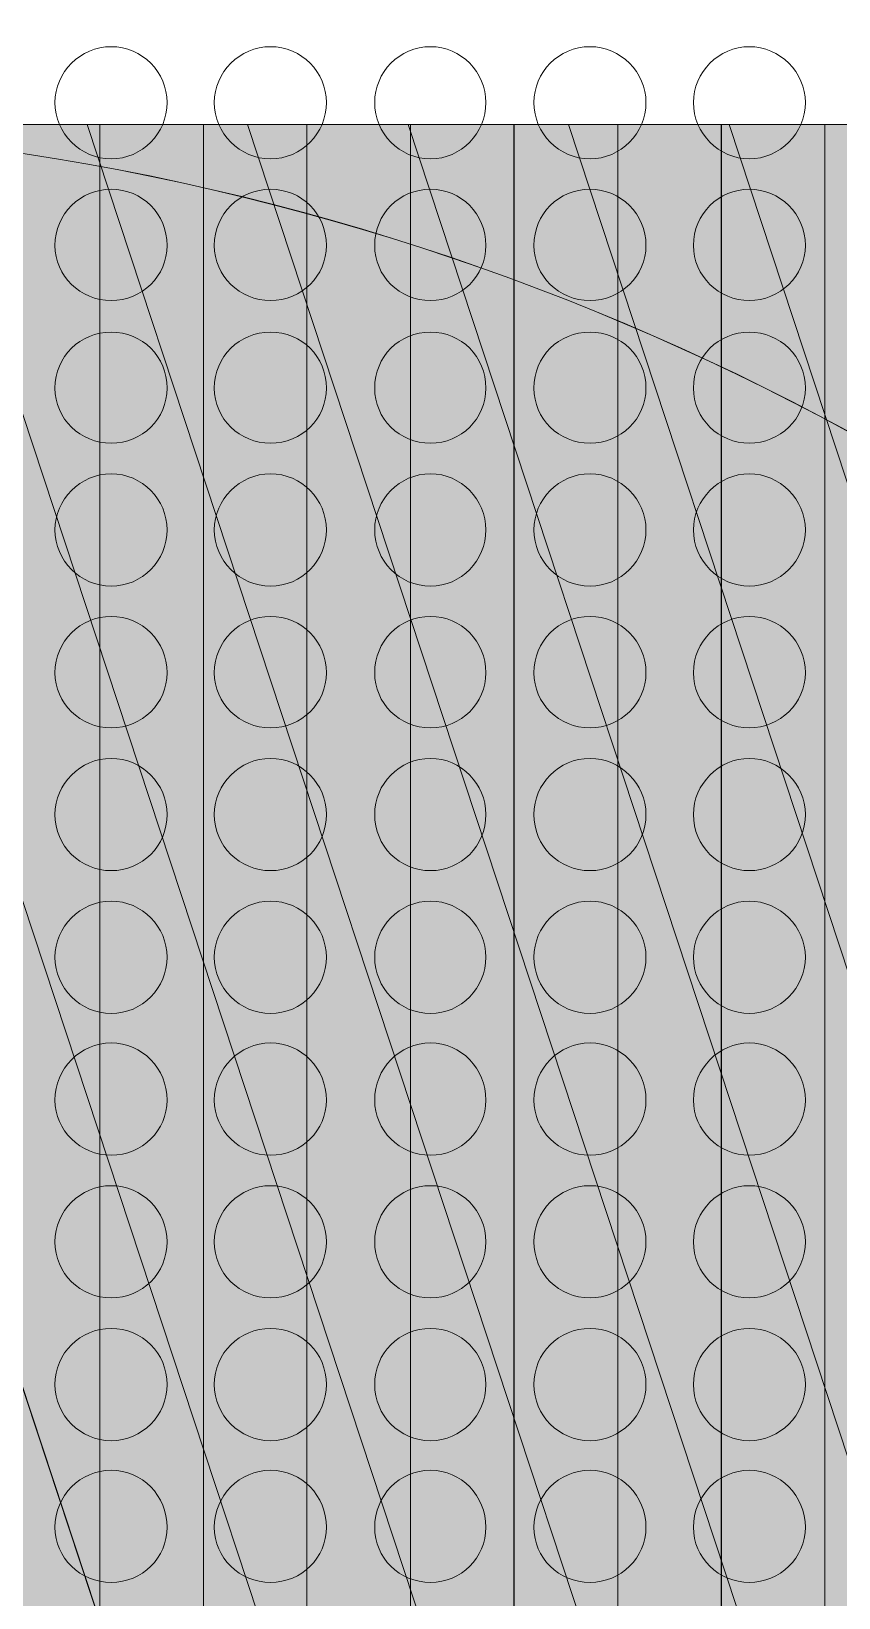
# Model space of a CAD drawing. Header units: inches. Extents: x 243 to 900, y -519 to -86.
# Drawn here: x 701.53 to 714.06, y -228.56 to -204.29 of the extents above; entities that cross this region are included whole.
import ezdxf

# ---------------------------------------------------------------- set-up
doc = ezdxf.new("R2010")
doc.units = ezdxf.units.IN
doc.header["$MEASUREMENT"] = 0
doc.layers.add('Layer 1', color=7, linetype='Continuous')

# ---------------------------------------------------------------- blocks, each defined once
blk = doc.blocks.new('block 3')
at = {"layer": 'Layer 1', "lineweight": 0}
blk.add_open_spline([(898.138, -484.267), (898.138, -494.991), (889.368, -503.763), (878.645, -503.763), (878.645, -503.763), (266.12, -503.763), (266.12, -503.763), (255.397, -503.763), (246.624, -494.991), (246.624, -484.267), (246.624, -484.267), (246.624, -108.507), (246.624, -108.507), (246.624, -97.783), (255.397, -89.011), (266.12, -89.011), (266.12, -89.011), (878.645, -89.011), (878.645, -89.011), (889.368, -89.011), (898.138, -97.783), (898.138, -108.507), (898.138, -108.507), (898.138, -484.267), (898.138, -484.267)], degree=3, knots=[0, 0, 0, 0, 1, 1, 1, 2, 2, 2, 3, 3, 3, 4, 4, 4, 5, 5, 5, 6, 6, 6, 7, 7, 7, 8, 8, 8, 8], dxfattribs=at)
blk = doc.blocks.new('block 2')
at = {"layer": 'Layer 1'}
blk.add_blockref('block 3', (0, 0), dxfattribs=at)
blk = doc.blocks.new('block 178')
at = {"layer": 'Layer 1', "lineweight": 0}
for points in [[(703.64, -205.392), (703.64, -205.868), (703.26, -206.263), (702.771, -206.263), (702.297, -206.263), (701.901, -205.868), (701.901, -205.392), (701.901, -204.921), (702.297, -204.525), (702.771, -204.525), (703.26, -204.525), (703.64, -204.921), (703.64, -205.392)], [(706.112, -205.392), (706.112, -205.868), (705.732, -206.263), (705.243, -206.263), (704.769, -206.263), (704.373, -205.868), (704.373, -205.392), (704.373, -204.921), (704.769, -204.525), (705.243, -204.525), (705.732, -204.525), (706.112, -204.921), (706.112, -205.392)], [(708.585, -205.392), (708.585, -205.868), (708.204, -206.263), (707.728, -206.263), (707.241, -206.263), (706.861, -205.868), (706.861, -205.392), (706.861, -204.921), (707.241, -204.525), (707.728, -204.525), (708.204, -204.525), (708.585, -204.921), (708.585, -205.392)], [(711.069, -205.392), (711.069, -205.868), (710.676, -206.263), (710.202, -206.263), (709.713, -206.263), (709.332, -205.868), (709.332, -205.392), (709.332, -204.921), (709.713, -204.525), (710.202, -204.525), (710.676, -204.525), (711.069, -204.921), (711.069, -205.392)], [(713.542, -205.392), (713.542, -205.868), (713.145, -206.263), (712.672, -206.263), (712.201, -206.263), (711.805, -205.868), (711.805, -205.392), (711.805, -204.921), (712.201, -204.525), (712.672, -204.525), (713.145, -204.525), (713.542, -204.921), (713.542, -205.392)]]:
    blk.add_open_spline(points, degree=3, knots=[0, 0, 0, 0, 1, 1, 1, 2, 2, 2, 3, 3, 3, 4, 4, 4, 4], dxfattribs=at)
blk = doc.blocks.new('block 179')
at = {"layer": 'Layer 1', "lineweight": 0}
for points in [[(703.64, -207.606), (703.64, -208.078), (703.26, -208.459), (702.771, -208.459), (702.297, -208.459), (701.901, -208.078), (701.901, -207.606), (701.901, -207.117), (702.297, -206.734), (702.771, -206.734), (703.26, -206.734), (703.64, -207.117), (703.64, -207.606)], [(706.112, -207.606), (706.112, -208.078), (705.732, -208.459), (705.243, -208.459), (704.769, -208.459), (704.373, -208.078), (704.373, -207.606), (704.373, -207.117), (704.769, -206.734), (705.243, -206.734), (705.732, -206.734), (706.112, -207.117), (706.112, -207.606)], [(708.585, -207.606), (708.585, -208.078), (708.204, -208.459), (707.728, -208.459), (707.241, -208.459), (706.861, -208.078), (706.861, -207.606), (706.861, -207.117), (707.241, -206.734), (707.728, -206.734), (708.204, -206.734), (708.585, -207.117), (708.585, -207.606)], [(711.069, -207.606), (711.069, -208.078), (710.676, -208.459), (710.202, -208.459), (709.713, -208.459), (709.332, -208.078), (709.332, -207.606), (709.332, -207.117), (709.713, -206.734), (710.202, -206.734), (710.676, -206.734), (711.069, -207.117), (711.069, -207.606)], [(713.542, -207.606), (713.542, -208.078), (713.145, -208.459), (712.672, -208.459), (712.201, -208.459), (711.805, -208.078), (711.805, -207.606), (711.805, -207.117), (712.201, -206.734), (712.672, -206.734), (713.145, -206.734), (713.542, -207.117), (713.542, -207.606)]]:
    blk.add_open_spline(points, degree=3, knots=[0, 0, 0, 0, 1, 1, 1, 2, 2, 2, 3, 3, 3, 4, 4, 4, 4], dxfattribs=at)
blk = doc.blocks.new('block 180')
at = {"layer": 'Layer 1', "lineweight": 0}
for points in [[(703.64, -209.817), (703.64, -210.291), (703.26, -210.671), (702.771, -210.671), (702.297, -210.671), (701.901, -210.291), (701.901, -209.817), (701.901, -209.327), (702.297, -208.948), (702.771, -208.948), (703.26, -208.948), (703.64, -209.327), (703.64, -209.817)], [(706.112, -209.817), (706.112, -210.291), (705.732, -210.671), (705.243, -210.671), (704.769, -210.671), (704.373, -210.291), (704.373, -209.817), (704.373, -209.327), (704.769, -208.948), (705.243, -208.948), (705.732, -208.948), (706.112, -209.327), (706.112, -209.817)], [(708.585, -209.817), (708.585, -210.291), (708.204, -210.671), (707.728, -210.671), (707.241, -210.671), (706.861, -210.291), (706.861, -209.817), (706.861, -209.327), (707.241, -208.948), (707.728, -208.948), (708.204, -208.948), (708.585, -209.327), (708.585, -209.817)], [(711.069, -209.817), (711.069, -210.291), (710.676, -210.671), (710.202, -210.671), (709.713, -210.671), (709.332, -210.291), (709.332, -209.817), (709.332, -209.327), (709.713, -208.948), (710.202, -208.948), (710.676, -208.948), (711.069, -209.327), (711.069, -209.817)], [(713.542, -209.817), (713.542, -210.291), (713.145, -210.671), (712.672, -210.671), (712.201, -210.671), (711.805, -210.291), (711.805, -209.817), (711.805, -209.327), (712.201, -208.948), (712.672, -208.948), (713.145, -208.948), (713.542, -209.327), (713.542, -209.817)]]:
    blk.add_open_spline(points, degree=3, knots=[0, 0, 0, 0, 1, 1, 1, 2, 2, 2, 3, 3, 3, 4, 4, 4, 4], dxfattribs=at)
blk = doc.blocks.new('block 181')
at = {"layer": 'Layer 1', "lineweight": 0}
for points in [[(703.64, -212.014), (703.64, -212.49), (703.26, -212.886), (702.771, -212.886), (702.297, -212.886), (701.901, -212.49), (701.901, -212.014), (701.901, -211.543), (702.297, -211.145), (702.771, -211.145), (703.26, -211.145), (703.64, -211.543), (703.64, -212.014)], [(706.112, -212.014), (706.112, -212.49), (705.732, -212.886), (705.243, -212.886), (704.769, -212.886), (704.373, -212.49), (704.373, -212.014), (704.373, -211.543), (704.769, -211.145), (705.243, -211.145), (705.732, -211.145), (706.112, -211.543), (706.112, -212.014)], [(708.585, -212.014), (708.585, -212.49), (708.204, -212.886), (707.728, -212.886), (707.241, -212.886), (706.861, -212.49), (706.861, -212.014), (706.861, -211.543), (707.241, -211.145), (707.728, -211.145), (708.204, -211.145), (708.585, -211.543), (708.585, -212.014)], [(711.069, -212.014), (711.069, -212.49), (710.676, -212.886), (710.202, -212.886), (709.713, -212.886), (709.332, -212.49), (709.332, -212.014), (709.332, -211.543), (709.713, -211.145), (710.202, -211.145), (710.676, -211.145), (711.069, -211.543), (711.069, -212.014)], [(713.542, -212.014), (713.542, -212.49), (713.145, -212.886), (712.672, -212.886), (712.201, -212.886), (711.805, -212.49), (711.805, -212.014), (711.805, -211.543), (712.201, -211.145), (712.672, -211.145), (713.145, -211.145), (713.542, -211.543), (713.542, -212.014)]]:
    blk.add_open_spline(points, degree=3, knots=[0, 0, 0, 0, 1, 1, 1, 2, 2, 2, 3, 3, 3, 4, 4, 4, 4], dxfattribs=at)
blk = doc.blocks.new('block 182')
at = {"layer": 'Layer 1', "lineweight": 0}
for points in [[(703.64, -214.229), (703.64, -214.699), (703.26, -215.083), (702.771, -215.083), (702.297, -215.083), (701.901, -214.699), (701.901, -214.229), (701.901, -213.74), (702.297, -213.355), (702.771, -213.355), (703.26, -213.355), (703.64, -213.74), (703.64, -214.229)], [(706.112, -214.229), (706.112, -214.699), (705.732, -215.083), (705.243, -215.083), (704.769, -215.083), (704.373, -214.699), (704.373, -214.229), (704.373, -213.74), (704.769, -213.355), (705.243, -213.355), (705.732, -213.355), (706.112, -213.74), (706.112, -214.229)], [(708.585, -214.229), (708.585, -214.699), (708.204, -215.083), (707.728, -215.083), (707.241, -215.083), (706.861, -214.699), (706.861, -214.229), (706.861, -213.74), (707.241, -213.355), (707.728, -213.355), (708.204, -213.355), (708.585, -213.74), (708.585, -214.229)], [(711.069, -214.229), (711.069, -214.699), (710.676, -215.083), (710.202, -215.083), (709.713, -215.083), (709.332, -214.699), (709.332, -214.229), (709.332, -213.74), (709.713, -213.355), (710.202, -213.355), (710.676, -213.355), (711.069, -213.74), (711.069, -214.229)], [(713.542, -214.229), (713.542, -214.699), (713.145, -215.083), (712.672, -215.083), (712.201, -215.083), (711.805, -214.699), (711.805, -214.229), (711.805, -213.74), (712.201, -213.355), (712.672, -213.355), (713.145, -213.355), (713.542, -213.74), (713.542, -214.229)]]:
    blk.add_open_spline(points, degree=3, knots=[0, 0, 0, 0, 1, 1, 1, 2, 2, 2, 3, 3, 3, 4, 4, 4, 4], dxfattribs=at)
blk = doc.blocks.new('block 183')
at = {"layer": 'Layer 1', "lineweight": 0}
for points in [[(703.64, -216.425), (703.64, -216.914), (703.26, -217.295), (702.771, -217.295), (702.297, -217.295), (701.901, -216.914), (701.901, -216.425), (701.901, -215.952), (702.297, -215.556), (702.771, -215.556), (703.26, -215.556), (703.64, -215.952), (703.64, -216.425)], [(706.112, -216.425), (706.112, -216.914), (705.732, -217.295), (705.243, -217.295), (704.769, -217.295), (704.373, -216.914), (704.373, -216.425), (704.373, -215.952), (704.769, -215.556), (705.243, -215.556), (705.732, -215.556), (706.112, -215.952), (706.112, -216.425)], [(708.585, -216.425), (708.585, -216.914), (708.204, -217.295), (707.728, -217.295), (707.241, -217.295), (706.861, -216.914), (706.861, -216.425), (706.861, -215.952), (707.241, -215.556), (707.728, -215.556), (708.204, -215.556), (708.585, -215.952), (708.585, -216.425)], [(711.069, -216.425), (711.069, -216.914), (710.676, -217.295), (710.202, -217.295), (709.713, -217.295), (709.332, -216.914), (709.332, -216.425), (709.332, -215.952), (709.713, -215.556), (710.202, -215.556), (710.676, -215.556), (711.069, -215.952), (711.069, -216.425)], [(713.542, -216.425), (713.542, -216.914), (713.145, -217.295), (712.672, -217.295), (712.201, -217.295), (711.805, -216.914), (711.805, -216.425), (711.805, -215.952), (712.201, -215.556), (712.672, -215.556), (713.145, -215.556), (713.542, -215.952), (713.542, -216.425)]]:
    blk.add_open_spline(points, degree=3, knots=[0, 0, 0, 0, 1, 1, 1, 2, 2, 2, 3, 3, 3, 4, 4, 4, 4], dxfattribs=at)
blk = doc.blocks.new('block 184')
at = {"layer": 'Layer 1', "lineweight": 0}
for points in [[(703.64, -218.637), (703.64, -219.111), (703.26, -219.509), (702.771, -219.509), (702.297, -219.509), (701.901, -219.111), (701.901, -218.637), (701.901, -218.166), (702.297, -217.768), (702.771, -217.768), (703.26, -217.768), (703.64, -218.166), (703.64, -218.637)], [(706.112, -218.637), (706.112, -219.111), (705.732, -219.509), (705.243, -219.509), (704.769, -219.509), (704.373, -219.111), (704.373, -218.637), (704.373, -218.166), (704.769, -217.768), (705.243, -217.768), (705.732, -217.768), (706.112, -218.166), (706.112, -218.637)], [(708.585, -218.637), (708.585, -219.111), (708.204, -219.509), (707.728, -219.509), (707.241, -219.509), (706.861, -219.111), (706.861, -218.637), (706.861, -218.166), (707.241, -217.768), (707.728, -217.768), (708.204, -217.768), (708.585, -218.166), (708.585, -218.637)], [(711.069, -218.637), (711.069, -219.111), (710.676, -219.509), (710.202, -219.509), (709.713, -219.509), (709.332, -219.111), (709.332, -218.637), (709.332, -218.166), (709.713, -217.768), (710.202, -217.768), (710.676, -217.768), (711.069, -218.166), (711.069, -218.637)], [(713.542, -218.637), (713.542, -219.111), (713.145, -219.509), (712.672, -219.509), (712.201, -219.509), (711.805, -219.111), (711.805, -218.637), (711.805, -218.166), (712.201, -217.768), (712.672, -217.768), (713.145, -217.768), (713.542, -218.166), (713.542, -218.637)]]:
    blk.add_open_spline(points, degree=3, knots=[0, 0, 0, 0, 1, 1, 1, 2, 2, 2, 3, 3, 3, 4, 4, 4, 4], dxfattribs=at)
blk = doc.blocks.new('block 185')
at = {"layer": 'Layer 1', "lineweight": 0}
for points in [[(703.64, -220.851), (703.64, -221.32), (703.26, -221.705), (702.771, -221.705), (702.297, -221.705), (701.901, -221.32), (701.901, -220.851), (701.901, -220.363), (702.297, -219.965), (702.771, -219.965), (703.26, -219.965), (703.64, -220.363), (703.64, -220.851)], [(706.112, -220.851), (706.112, -221.32), (705.732, -221.705), (705.243, -221.705), (704.769, -221.705), (704.373, -221.32), (704.373, -220.851), (704.373, -220.363), (704.769, -219.965), (705.243, -219.965), (705.732, -219.965), (706.112, -220.363), (706.112, -220.851)], [(708.585, -220.851), (708.585, -221.32), (708.204, -221.705), (707.728, -221.705), (707.241, -221.705), (706.861, -221.32), (706.861, -220.851), (706.861, -220.363), (707.241, -219.965), (707.728, -219.965), (708.204, -219.965), (708.585, -220.363), (708.585, -220.851)], [(711.069, -220.851), (711.069, -221.32), (710.676, -221.705), (710.202, -221.705), (709.713, -221.705), (709.332, -221.32), (709.332, -220.851), (709.332, -220.363), (709.713, -219.965), (710.202, -219.965), (710.676, -219.965), (711.069, -220.363), (711.069, -220.851)], [(713.542, -220.851), (713.542, -221.32), (713.145, -221.705), (712.672, -221.705), (712.201, -221.705), (711.805, -221.32), (711.805, -220.851), (711.805, -220.363), (712.201, -219.965), (712.672, -219.965), (713.145, -219.965), (713.542, -220.363), (713.542, -220.851)]]:
    blk.add_open_spline(points, degree=3, knots=[0, 0, 0, 0, 1, 1, 1, 2, 2, 2, 3, 3, 3, 4, 4, 4, 4], dxfattribs=at)
blk = doc.blocks.new('block 186')
at = {"layer": 'Layer 1', "lineweight": 0}
for points in [[(703.64, -223.046), (703.64, -223.537), (703.26, -223.917), (702.771, -223.917), (702.297, -223.917), (701.901, -223.537), (701.901, -223.046), (701.901, -222.573), (702.297, -222.178), (702.771, -222.178), (703.26, -222.178), (703.64, -222.573), (703.64, -223.046)], [(706.112, -223.046), (706.112, -223.537), (705.732, -223.917), (705.243, -223.917), (704.769, -223.917), (704.373, -223.537), (704.373, -223.046), (704.373, -222.573), (704.769, -222.178), (705.243, -222.178), (705.732, -222.178), (706.112, -222.573), (706.112, -223.046)], [(708.585, -223.046), (708.585, -223.537), (708.204, -223.917), (707.728, -223.917), (707.241, -223.917), (706.861, -223.537), (706.861, -223.046), (706.861, -222.573), (707.241, -222.178), (707.728, -222.178), (708.204, -222.178), (708.585, -222.573), (708.585, -223.046)], [(711.069, -223.046), (711.069, -223.537), (710.676, -223.917), (710.202, -223.917), (709.713, -223.917), (709.332, -223.537), (709.332, -223.046), (709.332, -222.573), (709.713, -222.178), (710.202, -222.178), (710.676, -222.178), (711.069, -222.573), (711.069, -223.046)], [(713.542, -223.046), (713.542, -223.537), (713.145, -223.917), (712.672, -223.917), (712.201, -223.917), (711.805, -223.537), (711.805, -223.046), (711.805, -222.573), (712.201, -222.178), (712.672, -222.178), (713.145, -222.178), (713.542, -222.573), (713.542, -223.046)]]:
    blk.add_open_spline(points, degree=3, knots=[0, 0, 0, 0, 1, 1, 1, 2, 2, 2, 3, 3, 3, 4, 4, 4, 4], dxfattribs=at)
blk = doc.blocks.new('block 187')
at = {"layer": 'Layer 1', "lineweight": 0}
for points in [[(703.64, -225.259), (703.64, -225.733), (703.26, -226.13), (702.771, -226.13), (702.297, -226.13), (701.901, -225.733), (701.901, -225.259), (701.901, -224.773), (702.297, -224.391), (702.771, -224.391), (703.26, -224.391), (703.64, -224.773), (703.64, -225.259)], [(706.112, -225.259), (706.112, -225.733), (705.732, -226.13), (705.243, -226.13), (704.769, -226.13), (704.373, -225.733), (704.373, -225.259), (704.373, -224.773), (704.769, -224.391), (705.243, -224.391), (705.732, -224.391), (706.112, -224.773), (706.112, -225.259)], [(708.585, -225.259), (708.585, -225.733), (708.204, -226.13), (707.728, -226.13), (707.241, -226.13), (706.861, -225.733), (706.861, -225.259), (706.861, -224.773), (707.241, -224.391), (707.728, -224.391), (708.204, -224.391), (708.585, -224.773), (708.585, -225.259)], [(711.069, -225.259), (711.069, -225.733), (710.676, -226.13), (710.202, -226.13), (709.713, -226.13), (709.332, -225.733), (709.332, -225.259), (709.332, -224.773), (709.713, -224.391), (710.202, -224.391), (710.676, -224.391), (711.069, -224.773), (711.069, -225.259)], [(713.542, -225.259), (713.542, -225.733), (713.145, -226.13), (712.672, -226.13), (712.201, -226.13), (711.805, -225.733), (711.805, -225.259), (711.805, -224.773), (712.201, -224.391), (712.672, -224.391), (713.145, -224.391), (713.542, -224.773), (713.542, -225.259)]]:
    blk.add_open_spline(points, degree=3, knots=[0, 0, 0, 0, 1, 1, 1, 2, 2, 2, 3, 3, 3, 4, 4, 4, 4], dxfattribs=at)
blk = doc.blocks.new('block 188')
at = {"layer": 'Layer 1', "lineweight": 0}
for points in [[(703.64, -227.472), (703.64, -227.945), (703.26, -228.326), (702.771, -228.326), (702.297, -228.326), (701.901, -227.945), (701.901, -227.472), (701.901, -226.983), (702.297, -226.587), (702.771, -226.587), (703.26, -226.587), (703.64, -226.983), (703.64, -227.472)], [(706.112, -227.472), (706.112, -227.945), (705.732, -228.326), (705.243, -228.326), (704.769, -228.326), (704.373, -227.945), (704.373, -227.472), (704.373, -226.983), (704.769, -226.587), (705.243, -226.587), (705.732, -226.587), (706.112, -226.983), (706.112, -227.472)], [(708.585, -227.472), (708.585, -227.945), (708.204, -228.326), (707.728, -228.326), (707.241, -228.326), (706.861, -227.945), (706.861, -227.472), (706.861, -226.983), (707.241, -226.587), (707.728, -226.587), (708.204, -226.587), (708.585, -226.983), (708.585, -227.472)], [(711.069, -227.472), (711.069, -227.945), (710.676, -228.326), (710.202, -228.326), (709.713, -228.326), (709.332, -227.945), (709.332, -227.472), (709.332, -226.983), (709.713, -226.587), (710.202, -226.587), (710.676, -226.587), (711.069, -226.983), (711.069, -227.472)], [(713.542, -227.472), (713.542, -227.945), (713.145, -228.326), (712.672, -228.326), (712.201, -228.326), (711.805, -227.945), (711.805, -227.472), (711.805, -226.983), (712.201, -226.587), (712.672, -226.587), (713.145, -226.587), (713.542, -226.983), (713.542, -227.472)]]:
    blk.add_open_spline(points, degree=3, knots=[0, 0, 0, 0, 1, 1, 1, 2, 2, 2, 3, 3, 3, 4, 4, 4, 4], dxfattribs=at)
blk = doc.blocks.new('block 150')
at = {"layer": 'Layer 1'}
for name in ['block 178', 'block 179', 'block 180', 'block 181', 'block 182', 'block 183', 'block 184', 'block 185', 'block 186', 'block 187', 'block 188']:
    blk.add_blockref(name, (0, 0), dxfattribs=at)
blk = doc.blocks.new('block 149')
at = {"layer": 'Layer 1'}
blk.add_blockref('block 150', (0, 0), dxfattribs=at)
blk = doc.blocks.new('block 4')
at = {"layer": 'Layer 1'}
blk.add_blockref('block 149', (0, 0), dxfattribs=at)
blk = doc.blocks.new('block 291')
at = {"layer": 'Layer 1', "true_color": 0x1479be}
h = blk.add_hatch(color=152, dxfattribs=at)
h.dxf.hatch_style = 2
h.paths.add_polyline_path([(694.934, -205.731), (734.722, -326.223), (734.722, -333.76), (692.444, -205.731)])
at = {"layer": 'Layer 1', "true_color": 0x0b77bd}
h = blk.add_hatch(color=152, dxfattribs=at)
h.dxf.hatch_style = 2
h.paths.add_polyline_path([(697.422, -205.731), (734.722, -318.684), (734.722, -326.223), (694.932, -205.731)])
at = {"layer": 'Layer 1', "true_color": 0x0e75bb}
h = blk.add_hatch(color=152, dxfattribs=at)
h.dxf.hatch_style = 2
h.paths.add_polyline_path([(699.912, -205.731), (734.722, -311.146), (734.722, -318.684), (697.422, -205.731)])
h = blk.add_hatch(color=152, dxfattribs=at)
h.dxf.hatch_style = 2
h.paths.add_polyline_path([(702.4, -205.731), (734.722, -303.609), (734.722, -311.146), (699.912, -205.731)])
at = {"layer": 'Layer 1', "true_color": 0x1075bb}
h = blk.add_hatch(color=152, dxfattribs=at)
h.dxf.hatch_style = 2
h.paths.add_polyline_path([(704.888, -205.731), (734.722, -296.071), (734.722, -303.609), (702.4, -205.731)])
at = {"layer": 'Layer 1', "true_color": 0x1773b9}
h = blk.add_hatch(color=152, dxfattribs=at)
h.dxf.hatch_style = 2
h.paths.add_polyline_path([(707.379, -205.731), (734.724, -288.535), (734.724, -296.071), (704.888, -205.731)])
at = {"layer": 'Layer 1', "true_color": 0x1272b9}
h = blk.add_hatch(color=152, dxfattribs=at)
h.dxf.hatch_style = 2
h.paths.add_polyline_path([(709.867, -205.731), (734.724, -280.998), (734.724, -288.535), (707.379, -205.731)])
at = {"layer": 'Layer 1', "true_color": 0x1171b8}
h = blk.add_hatch(color=152, dxfattribs=at)
h.dxf.hatch_style = 2
h.paths.add_polyline_path([(712.357, -205.731), (734.724, -273.46), (734.724, -280.998), (709.867, -205.731)])
at = {"layer": 'Layer 1', "true_color": 0x1470b7}
h = blk.add_hatch(color=152, dxfattribs=at)
h.dxf.hatch_style = 2
h.paths.add_polyline_path([(714.848, -205.731), (734.724, -265.92), (734.724, -273.46), (712.357, -205.731)])
at = {"layer": 'Layer 1', "lineweight": 0}
for points in [[(694.934, -205.731), (734.722, -326.223), (734.722, -333.76), (692.444, -205.731), (694.934, -205.731)], [(697.422, -205.731), (734.722, -318.684), (734.722, -326.223), (694.932, -205.731), (697.422, -205.731)], [(699.912, -205.731), (734.722, -311.146), (734.722, -318.684), (697.422, -205.731), (699.912, -205.731)], [(702.4, -205.731), (734.722, -303.609), (734.722, -311.146), (699.912, -205.731), (702.4, -205.731)], [(704.888, -205.731), (734.722, -296.071), (734.722, -303.609), (702.4, -205.731), (704.888, -205.731)], [(707.379, -205.731), (734.724, -288.535), (734.724, -296.071), (704.888, -205.731), (707.379, -205.731)], [(709.867, -205.731), (734.724, -280.998), (734.724, -288.535), (707.379, -205.731), (709.867, -205.731)], [(712.357, -205.731), (734.724, -273.46), (734.724, -280.998), (709.867, -205.731), (712.357, -205.731)], [(714.848, -205.731), (734.724, -265.92), (734.724, -273.46), (712.357, -205.731), (714.848, -205.731)]]:
    blk.add_lwpolyline(points, dxfattribs=at)
blk.add_open_spline([(691.095, -319.02), (691.095, -319.02), (589.582, -319.02), (589.582, -319.02), (589.582, -319.02), (589.582, -351.156), (589.582, -351.156), (589.582, -351.156), (695.458, -351.156), (695.458, -351.156), (717.145, -351.156), (734.722, -333.577), (734.722, -311.891), (734.722, -311.891), (734.722, -302.64), (734.722, -302.64), (734.722, -293.508), (731.599, -285.112), (726.37, -278.443), (731.599, -271.777), (734.722, -263.378), (734.722, -254.249), (734.722, -254.249), (734.722, -244.998), (734.722, -244.998), (734.722, -223.309), (717.145, -205.731), (695.458, -205.731), (695.458, -205.731), (619.679, -205.731), (619.679, -205.731), (619.679, -205.731), (614.577, -205.731), (614.577, -205.731), (614.577, -205.731), (589.582, -205.731), (589.582, -205.731), (589.582, -205.731), (589.582, -312.591), (589.582, -312.591), (589.582, -312.591), (619.679, -312.591), (619.679, -312.591), (619.679, -312.591), (619.679, -237.403), (619.679, -237.403), (619.679, -237.403), (691.095, -237.403), (691.095, -237.403), (697.856, -237.403), (703.336, -242.883), (703.336, -249.642), (703.336, -256.404), (697.856, -261.887), (691.095, -261.887), (691.095, -261.887), (627.844, -261.887), (627.844, -261.887), (627.844, -261.887), (627.844, -294.535), (627.844, -294.535), (627.844, -294.535), (691.095, -294.535), (691.095, -294.535), (697.856, -294.535), (703.336, -300.013), (703.336, -306.776), (703.336, -313.538), (697.856, -319.02), (691.095, -319.02)], degree=3, knots=[0, 0, 0, 0, 1, 1, 1, 2, 2, 2, 3, 3, 3, 4, 4, 4, 5, 5, 5, 6, 6, 6, 7, 7, 7, 8, 8, 8, 9, 9, 9, 10, 10, 10, 11, 11, 11, 12, 12, 12, 13, 13, 13, 14, 14, 14, 15, 15, 15, 16, 16, 16, 17, 17, 17, 18, 18, 18, 19, 19, 19, 20, 20, 20, 21, 21, 21, 22, 22, 22, 23, 23, 23, 23], dxfattribs=at)
blk = doc.blocks.new('block 290')
at = {"layer": 'Layer 1', "lineweight": 0}
blk.add_lwpolyline([(589.582, -351.156), (734.722, -351.156), (734.722, -205.731), (589.582, -205.731), (589.582, -351.156)], dxfattribs=at)
at = {"layer": 'Layer 1'}
blk.add_blockref('block 291', (0, 0), dxfattribs=at)
blk = doc.blocks.new('block 289')
at = {"layer": 'Layer 1'}
blk.add_blockref('block 290', (0, 0), dxfattribs=at)
blk = doc.blocks.new('block 293')
at = {"layer": 'Layer 1', "true_color": 0x1171b8}
h = blk.add_hatch(color=152, dxfattribs=at)
h.dxf.hatch_style = 2
h.paths.add_polyline_path([(700.991, -205.731), (702.596, -205.731), (702.596, -310.374), (700.991, -310.374)])
at = {"layer": 'Layer 1', "true_color": 0x1470b7}
h = blk.add_hatch(color=152, dxfattribs=at)
h.dxf.hatch_style = 2
h.paths.add_polyline_path([(702.599, -205.731), (704.203, -205.731), (704.203, -310.374), (702.599, -310.374)])
at = {"layer": 'Layer 1', "true_color": 0x136fb7}
h = blk.add_hatch(color=152, dxfattribs=at)
h.dxf.hatch_style = 2
h.paths.add_polyline_path([(704.203, -205.731), (705.808, -205.731), (705.808, -310.374), (704.203, -310.374)])
at = {"layer": 'Layer 1', "true_color": 0x166eb6}
h = blk.add_hatch(color=152, dxfattribs=at)
h.dxf.hatch_style = 2
h.paths.add_polyline_path([(705.811, -205.731), (707.416, -205.731), (707.416, -310.374), (705.811, -310.374)])
at = {"layer": 'Layer 1', "true_color": 0x126db5}
h = blk.add_hatch(color=152, dxfattribs=at)
h.dxf.hatch_style = 2
h.paths.add_polyline_path([(707.416, -205.731), (709.021, -205.731), (709.021, -310.374), (707.416, -310.374)])
at = {"layer": 'Layer 1', "true_color": 0x116cb4}
h = blk.add_hatch(color=152, dxfattribs=at)
h.dxf.hatch_style = 2
h.paths.add_polyline_path([(709.023, -205.731), (710.631, -205.731), (710.631, -310.374), (709.023, -310.374)])
at = {"layer": 'Layer 1', "true_color": 0x106bb4}
h = blk.add_hatch(color=152, dxfattribs=at)
h.dxf.hatch_style = 2
h.paths.add_polyline_path([(710.631, -205.731), (712.233, -205.731), (712.233, -310.374), (710.631, -310.374)])
at = {"layer": 'Layer 1', "true_color": 0x136ab3}
h = blk.add_hatch(color=152, dxfattribs=at)
h.dxf.hatch_style = 2
h.paths.add_polyline_path([(712.238, -205.731), (713.843, -205.731), (713.843, -310.374), (712.238, -310.374)])
h = blk.add_hatch(color=152, dxfattribs=at)
h.dxf.hatch_style = 2
h.paths.add_polyline_path([(713.843, -205.731), (715.448, -205.731), (715.448, -310.374), (713.843, -310.374)])
at = {"layer": 'Layer 1', "lineweight": 0}
for points in [[(700.991, -205.731), (702.596, -205.731), (702.596, -310.374), (700.991, -310.374), (700.991, -205.731)], [(702.599, -205.731), (704.203, -205.731), (704.203, -310.374), (702.599, -310.374), (702.599, -205.731)], [(704.203, -205.731), (705.808, -205.731), (705.808, -310.374), (704.203, -310.374), (704.203, -205.731)], [(705.811, -205.731), (707.416, -205.731), (707.416, -310.374), (705.811, -310.374), (705.811, -205.731)], [(707.416, -205.731), (709.021, -205.731), (709.021, -310.374), (707.416, -310.374), (707.416, -205.731)], [(709.023, -205.731), (710.631, -205.731), (710.631, -310.374), (709.023, -310.374), (709.023, -205.731)], [(710.631, -205.731), (712.233, -205.731), (712.233, -310.374), (710.631, -310.374), (710.631, -205.731)], [(712.238, -205.731), (713.843, -205.731), (713.843, -310.374), (712.238, -310.374), (712.238, -205.731)], [(713.843, -205.731), (715.448, -205.731), (715.448, -310.374), (713.843, -310.374), (713.843, -205.731)]]:
    blk.add_lwpolyline(points, dxfattribs=at)
blk.add_open_spline([(619.679, -205.733), (619.679, -205.733), (614.577, -205.733), (614.577, -205.733), (614.577, -205.733), (589.585, -205.733), (589.585, -205.733), (589.585, -205.733), (589.585, -310.374), (589.585, -310.374), (598.246, -299.877), (608.385, -290.641), (619.679, -282.975), (619.679, -282.975), (619.679, -237.403), (619.679, -237.403), (619.679, -237.403), (691.095, -237.403), (691.095, -237.403), (697.853, -237.403), (703.336, -242.88), (703.336, -249.642), (703.336, -253.078), (701.917, -256.179), (699.638, -258.405), (699.688, -258.405), (699.738, -258.401), (699.786, -258.401), (711.517, -258.401), (722.912, -259.826), (733.817, -262.491), (734.388, -259.832), (734.722, -257.081), (734.722, -254.249), (734.722, -254.249), (734.722, -244.998), (734.722, -244.998), (734.722, -223.309), (717.145, -205.733), (695.458, -205.733), (695.458, -205.733), (619.679, -205.733), (619.679, -205.733)], degree=3, knots=[0, 0, 0, 0, 1, 1, 1, 2, 2, 2, 3, 3, 3, 4, 4, 4, 5, 5, 5, 6, 6, 6, 7, 7, 7, 8, 8, 8, 9, 9, 9, 10, 10, 10, 11, 11, 11, 12, 12, 12, 13, 13, 13, 14, 14, 14, 14], dxfattribs=at)
blk = doc.blocks.new('block 283')
at = {"layer": 'Layer 1'}
for name in ['block 289', 'block 293']:
    blk.add_blockref(name, (0, 0), dxfattribs=at)

msp = doc.modelspace()

# ---------------------------------------------------------------- linework, layer by layer
at = {"layer": 'Layer 1', "lineweight": 0}
msp.add_open_spline([(771.889, -89.011), (771.889, -89.011), (266.12, -89.011), (266.12, -89.011), (255.397, -89.011), (246.624, -97.783), (246.624, -108.507), (246.624, -108.507), (246.624, -499.044), (246.624, -499.044), (246.624, -509.767), (255.397, -518.54), (266.12, -518.54), (266.12, -518.54), (371.556, -518.54), (371.556, -518.54), (400.967, -304.591), (562.913, -132.915), (771.889, -89.011)], degree=3, knots=[0, 0, 0, 0, 1, 1, 1, 2, 2, 2, 3, 3, 3, 4, 4, 4, 5, 5, 5, 6, 6, 6, 6], dxfattribs=at)

# ---------------------------------------------------------------- block references
at = {"layer": 'Layer 1'}
for name in ['block 2', 'block 4', 'block 283']:
    msp.add_blockref(name, (0, 0), dxfattribs=at)

doc.saveas('drawing.dxf')
